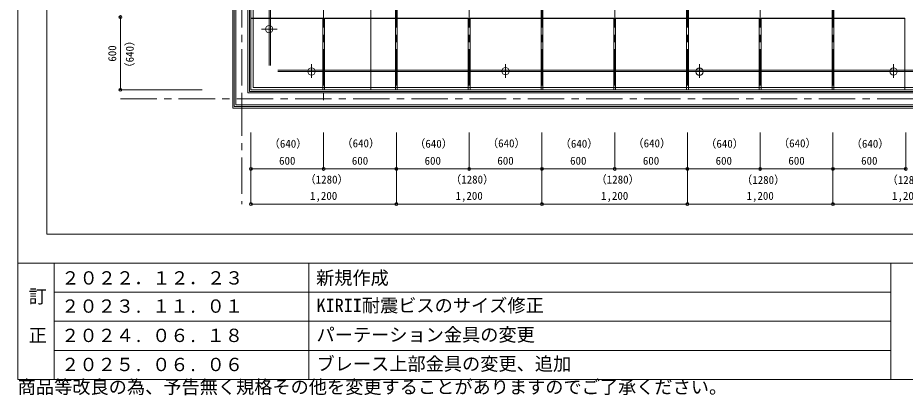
# Model space of a CAD drawing. Units: millimetres on the paper, enlarged 10 times, with parts at other scales. Extents: x -1950 to 1950, y -1347 to 1325.
# Drawn here: x -1950 to -730, y -1347 to -828 of the extents above; entities that cross this region are included whole.
import ezdxf
from ezdxf.enums import TextEntityAlignment as Align

# ---------------------------------------------------------------- set-up
doc = ezdxf.new("R2010")
doc.units = ezdxf.units.MM
doc.header["$LTSCALE"] = 10
doc.header["$PDMODE"] = 32
doc.header["$PDSIZE"] = 4
doc.linetypes.add('CHAIN1', pattern=[8, 5, -1, 1, -1])
doc.layers.add('1-6_文字', color=7, linetype='Continuous')
doc.layers.add('F-6_文字', color=7, linetype='Continuous')
for name, color, linetype, lineweight in [('9-0_中心線', 4, 'CHAIN1', 9), ('9-1_中線', 7, 'Continuous', 18), ('9-2_太線１', 3, 'Continuous', 18), ('9-3_太線２', 2, 'Continuous', 25), ('9-5_寸法', 7, 'Continuous', 9), ('9-6_文字', 4, 'Continuous', 9), ('9-9_ハッチ', 4, 'Continuous', 9), ('9-B_太線１', 3, 'Continuous', 18), ('F-3_太線２', 3, 'Continuous', 18)]:
    doc.layers.add(name, color=color, linetype=linetype, lineweight=lineweight)
doc.styles.add('ＭＳ ゴシック', font='')
doc.styles.get('ＭＳ ゴシック').set_extended_font_data('MS Gothic')

msp = doc.modelspace()

# ---------------------------------------------------------------- linework, layer by layer
at = {"layer": '9-0_中心線'}
for p, q in [((-1642.03, 89.06), (-1642.03, -939.84)), ((-1529.53, 89.06), (-1529.53, -941.65)), ((-1429.53, 89.06), (-1429.53, -926.68)), ((-1329.53, 89.06), (-1329.53, -926.68)), ((-1229.53, 89.06), (-1229.53, -926.68)), ((-1129.53, 89.06), (-1129.53, -926.68)), ((-1029.53, 89.06), (-1029.53, -926.68)), ((-929.53, 89.06), (-929.53, -926.68)), ((-829.53, 89.06), (-829.53, -926.68)), ((-1614.84, -843.35), (-1593.39, -843.35)), ((-1546.2, -891.33), (-1546.2, -910.11)), ((-1279.53, -891.33), (-1279.53, -910.11)), ((-1012.86, -891.33), (-1012.86, -910.11)), ((-746.2, -891.33), (-746.2, -910.11)), ((-1808.88, -939.18), (-283.88, -939.18)), ((-1642.03, -939.84), (-1642.03, -1083.78))]:
    msp.add_line(p, q, dxfattribs=at)
at = {"layer": '9-1_中線'}
for centre in [(-1604.52, -843.35), (-1546.2, -901.56), (-1279.53, -901.11), (-1012.86, -901.7), (-746.2, -901.56)]:
    msp.add_circle(centre, 5, dxfattribs=at)
at = {"layer": '9-2_太線１'}
for p, q in [((-1604.53, 89.06), (-1604.53, -893.08)), ((-1602.53, 89.06), (-1602.53, -893.08)), ((-1430.78, 89.06), (-1430.78, -926.68)), ((-1428.28, 89.06), (-1428.28, -926.68)), ((-1230.78, 89.06), (-1230.78, -926.68)), ((-1228.28, 89.06), (-1228.28, -926.68)), ((-1030.78, 89.06), (-1030.78, -926.68)), ((-1028.28, 89.06), (-1028.28, -926.68)), ((-830.78, 89.06), (-830.78, -926.68)), ((-828.28, 89.06), (-828.28, -926.68)), ((-1530.78, -827.93), (-1530.78, -926.68)), ((-1528.28, -827.93), (-1528.28, -926.68)), ((-1330.78, -827.93), (-1330.78, -926.68)), ((-1328.28, -827.93), (-1328.28, -926.68)), ((-1130.78, -827.93), (-1130.78, -926.68)), ((-1128.28, -827.93), (-1128.28, -926.68)), ((-930.78, -827.93), (-930.78, -926.68)), ((-928.28, -827.93), (-928.28, -926.68)), ((-730.78, -827.93), (-730.78, -926.68)), ((-1592.53, -899.68), (-283.88, -899.68)), ((-1592.53, -901.68), (-283.88, -901.68))]:
    msp.add_line(p, q, dxfattribs=at)
at = {"layer": '9-3_太線２'}
for p, q in [((-1629.53, -827.93), (-1530.78, -827.93)), ((-1528.28, -827.93), (-1330.78, -827.93)), ((-1328.28, -827.93), (-1130.78, -827.93)), ((-1128.28, -827.93), (-930.78, -827.93)), ((-928.28, -827.93), (-730.78, -827.93))]:
    msp.add_line(p, q, dxfattribs=at)
at = {"layer": '9-5_寸法', "color": 4}
for p, q in [((-1808.88, -926.68), (-1808.88, -826.68)), ((-1808.88, -926.68), (-1696.64, -926.68)), ((-1629.53, -1035.49), (-1629.53, -985.58)), ((-1629.53, -1083.78), (-1629.53, -986.14)), ((-1529.53, -1035.49), (-1529.53, -985.58)), ((-1429.53, -1083.78), (-1429.53, -986.14)), ((-1629.53, -1035.49), (-1529.53, -1035.49)), ((-1629.53, -1083.78), (-1429.53, -1083.78))]:
    msp.add_line(p, q, dxfattribs=at)
for points in [[(-1529.53, -1035.49), (-1429.53, -1035.49), (-1429.53, -985.58)], [(-1429.53, -1035.49), (-1329.53, -1035.49), (-1329.53, -985.58)], [(-1429.53, -1083.78), (-1229.53, -1083.78), (-1229.53, -986.14)], [(-1329.53, -1035.49), (-1229.53, -1035.49), (-1229.53, -985.58)], [(-1229.53, -1035.49), (-1129.53, -1035.49), (-1129.53, -985.58)], [(-1229.53, -1083.78), (-1029.53, -1083.78), (-1029.53, -986.14)], [(-1129.53, -1035.49), (-1029.53, -1035.49), (-1029.53, -985.58)], [(-1029.53, -1035.49), (-929.53, -1035.49), (-929.53, -985.58)], [(-1029.53, -1083.78), (-829.53, -1083.78), (-829.53, -986.14)], [(-929.53, -1035.49), (-829.53, -1035.49), (-829.53, -985.58)], [(-829.53, -1035.49), (-729.53, -1035.49), (-729.53, -985.58)], [(-829.53, -1083.78), (-629.53, -1083.78), (-629.53, -986.14)]]:
    msp.add_lwpolyline(points, dxfattribs=at)
at = {"layer": '9-5_寸法'}
for p in [(-1808.88, -826.68), (-1808.88, -926.68), (-1629.53, -1035.49), (-1529.53, -1035.49), (-1429.53, -1035.49), (-1329.53, -1035.49), (-1229.53, -1035.49), (-1129.53, -1035.49), (-1029.53, -1035.49), (-929.53, -1035.49), (-829.53, -1035.49), (-729.53, -1035.49), (-1629.53, -1083.78), (-1429.53, -1083.78), (-1229.53, -1083.78), (-1029.53, -1083.78), (-829.53, -1083.78)]:
    msp.add_point(p, dxfattribs=at)
at = {"layer": '9-6_文字'}
msp.add_line((-1464.53, -711.68), (-1464.53, -926.68), dxfattribs=at)
at = {"layer": '9-9_ハッチ'}
for p, q in [((-1654.53, 89.06), (-1654.53, -951.68)), ((-1652.45, 89.06), (-1652.45, -949.6)), ((-1650.36, 89.06), (-1650.36, -947.52)), ((-1631.61, 89.06), (-1631.61, -928.77)), ((-1629.53, 89.06), (-1629.53, -926.68)), ((-1633.7, -782.98), (-1633.7, -930.85)), ((-1629.53, -926.68), (-283.88, -926.68)), ((-1633.7, -930.85), (-283.88, -930.85)), ((-1631.61, -928.77), (-283.88, -928.77)), ((-1652.45, -949.6), (-283.88, -949.6)), ((-1650.36, -947.52), (-283.88, -947.52)), ((-1654.53, -951.68), (-283.88, -951.68))]:
    msp.add_line(p, q, dxfattribs=at)
at = {"layer": '9-B_太線１'}
for p, q in [((-1626.2, 89.06), (-1626.2, -923.35)), ((-1626.2, -923.35), (-283.88, -923.35))]:
    msp.add_line(p, q, dxfattribs=at)
at = {"layer": 'F-3_太線２'}
for p, q in [((-1950, 1325), (-1950, -1325)), ((-1910, 156.37), (-1910, -1125)), ((-1910, -1125), (-20, -1125)), ((-1950, -1165), (1950, -1165)), ((-750, -1165), (-750, -1325)), ((-1950, -1325), (1950, -1325))]:
    msp.add_line(p, q, dxfattribs=at)
at = {"layer": 'F-3_太線２', "color": 7}
msp.add_line((-1900, -1165), (-1900, -1325), dxfattribs=at)
at = {"layer": 'F-3_太線２', "color": 4, "lineweight": 9}
for p, q in [((-1900, -1165), (-1900, -1325)), ((-1550, -1165), (-1550, -1325)), ((-1900, -1205), (-750, -1205)), ((-1900, -1245), (-750, -1245)), ((-1900, -1285), (-750, -1285))]:
    msp.add_line(p, q, dxfattribs=at)

# ---------------------------------------------------------------- texts
at = {"layer": '1-6_文字', "style": 'ＭＳ ゴシック'}
for s, p in [('２０２３. １１. ０１', (-1890.24, -1238.76)), ('KIRII耐震ビスのサイズ修正', (-1539.35, -1237.84)), ('２０２４. ０６. １８', (-1890.24, -1279.05)), ('パーテーション金具の変更', (-1539.35, -1278.13)), ('ブレース上部金具の変更、追加', (-1539.35, -1318.13)), ('２０２５. ０６. ０６', (-1890.24, -1319.05))]:
    msp.add_text(s, height=18.33, dxfattribs=at).set_placement(p, align=Align.BOTTOM_LEFT)
at = {"layer": '9-5_寸法', "style": 'ＭＳ ゴシック'}
for s, p in [('（640）', (-1787.3, -903.9)), ('600', (-1811.38, -887.93))]:
    msp.add_text(s, height=11, rotation=90, dxfattribs=at).set_placement(p, align=Align.BOTTOM_LEFT)
for s, p in [('（640）', (-1604.71, -1009.57)), ('（640）', (-1504.71, -1009)), ('（640）', (-1404.71, -1009.57)), ('（640）', (-1304.71, -1009)), ('（640）', (-1204.71, -1009.57)), ('（640）', (-1104.71, -1009)), ('（640）', (-1004.71, -1009.57)), ('（640）', (-904.71, -1009)), ('（640）', (-804.71, -1009.57)), ('600', (-1590.78, -1032.99)), ('600', (-1490.78, -1032.99)), ('600', (-1390.78, -1032.99)), ('600', (-1290.78, -1032.99)), ('600', (-1190.78, -1032.99)), ('600', (-1090.78, -1032.99)), ('600', (-990.78, -1032.99)), ('600', (-890.78, -1032.99)), ('600', (-790.78, -1032.99)), ('（1280）', (-1555.4, -1058.87)), ('（1280）', (-1355.4, -1058.87)), ('（1280）', (-1155.4, -1058.87)), ('（1280）', (-955.4, -1059.44)), ('（1280）', (-755.4, -1059.44)), ('1,200', (-1548.28, -1081.28)), ('1,200', (-1348.28, -1081.28)), ('1,200', (-1148.28, -1081.28)), ('1,200', (-948.28, -1081.28)), ('1,200', (-748.28, -1081.28))]:
    msp.add_text(s, height=11, dxfattribs=at).set_placement(p, align=Align.BOTTOM_LEFT)
at = {"layer": 'F-6_文字', "style": 'ＭＳ ゴシック'}
for s, p in [('２０２２．１２．２３', (-1890, -1200)), ('新規作成', (-1540, -1200)), ('訂', (-1935, -1225.46)), ('正', (-1935, -1278.81)), ('商品等改良の為、予告無く規格その他を変更することがありますのでご了承ください。', (-1950, -1350))]:
    msp.add_text(s, height=18.33, dxfattribs=at).set_placement(p, align=Align.BOTTOM_LEFT)

doc.saveas('drawing.dxf')
